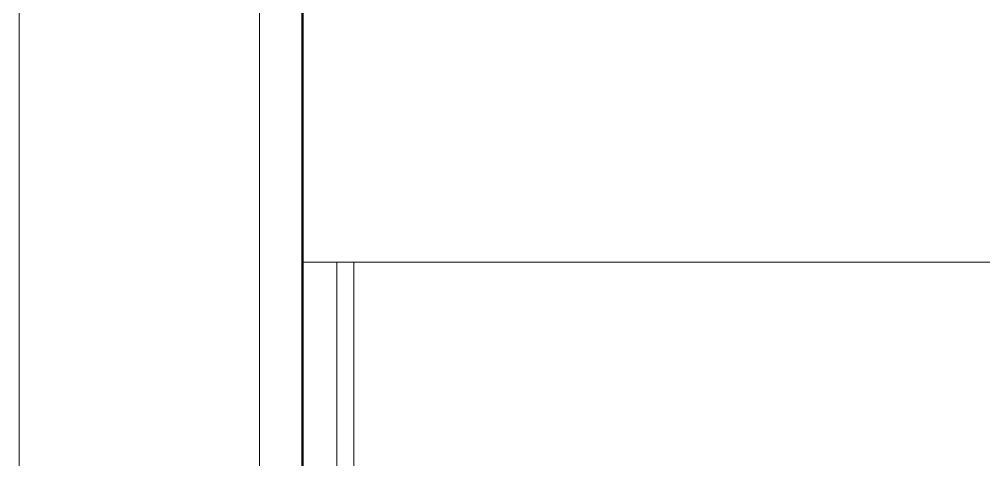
# Model space of a CAD drawing. Header units: inches. Extents: x -4235 to -464, y 9767 to 12463.
# Drawn here: x -2781.22 to -2767.17, y 11933.69 to 11940.1 of the extents above; entities that cross this region are included whole.
import ezdxf

# ---------------------------------------------------------------- set-up
doc = ezdxf.new("R2010")
doc.units = ezdxf.units.IN
doc.header["$MEASUREMENT"] = 0
for name, color, linetype, lineweight in [('0-1', 7, 'Continuous', 5), ('0-3', 90, 'Continuous', 20), ('A-WALL-3', 50, 'Continuous', 13), ('I-WALL-1', 250, 'Continuous', 50), ('P-SANR-FIXT-2', 7, 'Continuous', 9)]:
    doc.layers.add(name, color=color, linetype=linetype, lineweight=lineweight)

# ---------------------------------------------------------------- blocks, each defined once
blk = doc.blocks.new('Plbg-Sink Wall Mounted-UH - Sink-403447-BACKGROUND - BASEMENT')
at = {"layer": 'P-SANR-FIXT-2'}
for p, q in [((12, -0.5), (12, 0)), ((12, -0.5), (-12, -0.5)), ((12, -0.75), (12, -0.5)), ((-12, -0.75), (12, -0.75)), ((12, -18), (12, -0.75))]:
    blk.add_line(p, q, dxfattribs=at)
blk = doc.blocks.new('CTR - 1st Phase - Common Walls_rvt-1-BACKGROUND - BASEMENT')
at = {"layer": 'A-WALL-3'}
for p, q in [((-2781.224, 11849.564), (-2781.224, 11949.352)), ((-2777.724, 11849.564), (-2777.724, 11949.352))]:
    blk.add_line(p, q, dxfattribs=at)
at = {"layer": 'I-WALL-1'}
blk.add_line((-2777.099, 11849.564), (-2777.099, 11949.352), dxfattribs=at)
at = {"layer": '0-3', "rotation": 89.99999999999855}
blk.add_blockref('Plbg-Sink Wall Mounted-UH - Sink-403447-BACKGROUND - BASEMENT', (-2777.099, 11924.564), dxfattribs=at)

msp = doc.modelspace()

# ---------------------------------------------------------------- block references
at = {"layer": '0-1'}
msp.add_blockref('CTR - 1st Phase - Common Walls_rvt-1-BACKGROUND - BASEMENT', (0, 0), dxfattribs=at)

doc.saveas('drawing.dxf')
